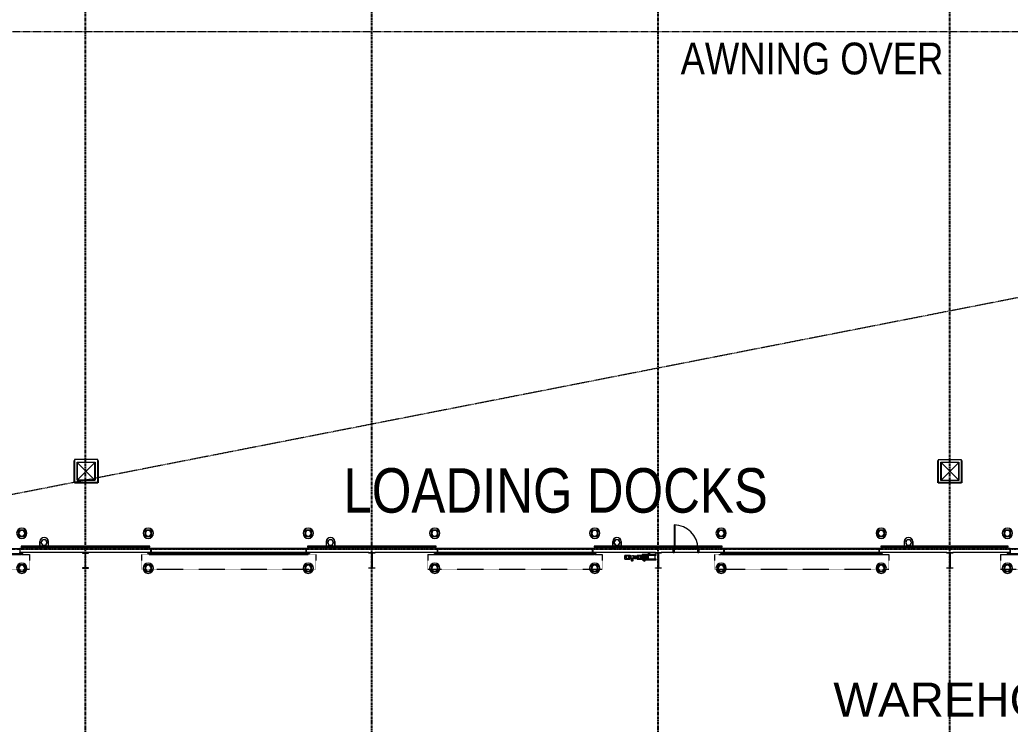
# Model space of a CAD drawing. Header units: millimetres. Extents: x -677815 to 406757, y -145898 to 39000.
# Drawn here: x 62756 to 101089, y -6785 to 20458 of the extents above; entities that cross this region are included whole.
import ezdxf

# ---------------------------------------------------------------- set-up
doc = ezdxf.new("R2010")
doc.units = ezdxf.units.MM
doc.header["$LTSCALE"] = 8
for name, pattern in [('Xref building Toll$0$_SBA Dash - Loose', [5, 3, -2]), ('Xref building Toll$0$_SBA Dash - Tight', [1.6, 1, -0.6]), ('Xref building Toll$0$CENTER', [7, 4, -1, 1, -1]), ('Xref building Toll$0$Grid Line', [22.225, 12.7, -3.175, 3.175, -3.175])]:
    doc.linetypes.add(name, pattern=pattern)
for name, color, linetype, lineweight in [('Xref building Toll$0$A-DETL', 8, 'Continuous', 9), ('Xref building Toll$0$A-DOOR', 8, 'Continuous', 9), ('Xref building Toll$0$A-DOOR-FRAM', 8, 'Continuous', 9), ('Xref building Toll$0$A-DOOR-HDLN', 8, 'Continuous', 9), ('Xref building Toll$0$A-FLOR', 8, 'Continuous', 25), ('Xref building Toll$0$A-GENM', 8, 'Continuous', 9), ('Xref building Toll$0$A-WALL', 8, 'Continuous', 9), ('Xref building Toll$0$G-ANNO-TEXT', 8, 'Continuous', 35), ('Xref building Toll$0$P-PIPE', 8, 'Continuous', 9), ('Xref building Toll$0$P-SANR-FIXT', 8, 'Continuous', 9), ('Xref building Toll$0$P-SANR-FIXT-HDLN', 8, 'Continuous', 9), ('Xref building Toll$0$S-COLS', 8, 'Continuous', 9)]:
    doc.layers.add(name, color=color, linetype=linetype, lineweight=lineweight)
doc.layers.add('Xref building Toll$0$A-text_room label-5', color=8, linetype='Continuous')
doc.layers.add('Xref building Toll$0$S-GRID', color=8, linetype='Continuous')
doc.styles.add('Xref building Toll$0$Arial Narrow', font='ARIALN.TTF', dxfattribs={"height": 491.641337})
doc.styles.add('Xref building Toll$0$Arial Narrow_3', font='ARIALN.TTF', dxfattribs={"height": 1229.103343})
doc.styles.add('Xref building Toll$0$STYLE200', font='ARIALN.TTF')

# ---------------------------------------------------------------- blocks, each defined once
blk = doc.blocks.new('Xref building Toll$0$Toll Grids')
at = {"layer": 'Xref building Toll$0$S-GRID', "linetype": 'Xref building Toll$0$Grid Line'}
for p, q in [((76383, -125368.5), (76383, 36036.3)), ((65296, -125373.3), (65296, 36031.5)), ((87470, -125373.3), (87470, 36031.5)), ((98757, -125373.3), (98757, 36031.5)), ((-9195.8, 0), (280997.7, 0))]:
    blk.add_line(p, q, dxfattribs=at)
at = {"layer": 'Xref building Toll$0$A-text_room label-5', "lineweight": 0, "insert": (105297.4, -5841.4), "char_height": 1312.5, "attachment_point": 5, "line_spacing_factor": 0.6, "style": 'Xref building Toll$0$STYLE200'}
blk.add_mtext('{\\fArial|b0|i0|c0|p39;WAREHOUSE FACILITY 5}', dxfattribs=at)
blk = doc.blocks.new('Xref building Toll$0$Removable - Bollard Cast-In - 165 Bollard 1200 high - B2-623364-MASTER GROUND FLOOR')
at = {"layer": 'Xref building Toll$0$A-GENM'}
for p, q in [((122, 187), (-128, 187)), ((-128, 187), (-128, -63)), ((-128, -63), (-128, 187)), ((-128, 187), (122, 187)), ((-128, 187), (-128, 187)), ((122, -63), (122, 187)), ((122, 187), (122, -63)), ((122, 187), (122, 187)), ((-128, -63), (122, -63)), ((122, -63), (-128, -63)), ((-128, -63), (-128, -63)), ((122, -63), (122, -63))]:
    blk.add_line(p, q, dxfattribs=at)
for radius, start, end in [(200, 360, 180), (200, 0, 180), (200, 360, 180), (200, 0, 180), (200, 180, 360), (200, 180, 360), (200, 180, 360), (200, 180, 360), (113, 360, 180), (112, 0, 180), (113, 180, 360), (112, 180, 360)]:
    blk.add_arc((-3, 62), radius, start, end, dxfattribs=at)
blk = doc.blocks.new('Xref building Toll$0$UB-Universal Beam-Column - C5_5_610UB101-1713864-MASTER GROUND FLOOR')
at = {"layer": 'Xref building Toll$0$S-COLS', "lineweight": 18}
for p, q in [((-114, 301), (114, 301)), ((-114, 286.2), (-114, 301)), ((-16.7, 286.2), (-114, 286.2)), ((-5.3, -274.8), (-5.3, 274.8)), ((5.3, 274.8), (5.3, -274.8)), ((114, 286.2), (16.7, 286.2)), ((114, 301), (114, 286.2)), ((-114, -286.2), (-16.7, -286.2)), ((-114, -301), (-114, -286.2)), ((114, -301), (-114, -301)), ((16.7, -286.2), (114, -286.2)), ((114, -286.2), (114, -301))]:
    blk.add_line(p, q, dxfattribs=at)
at = {"layer": 'Xref building Toll$0$S-COLS'}
for p, q in [((-114, 301), (-114, 301)), ((-114, 286.2), (-114, 286.2)), ((114, 301), (114, 301)), ((114, 286.2), (114, 286.2)), ((-114, -286.2), (-114, -286.2)), ((-114, -301), (-114, -301)), ((114, -286.2), (114, -286.2)), ((114, -301), (114, -301))]:
    blk.add_line(p, q, dxfattribs=at)
at = {"layer": 'Xref building Toll$0$S-COLS', "lineweight": 18}
for centre, start, end in [((-16.7, 274.8), 360, 90), ((16.7, 274.8), 90, 180), ((-16.7, -274.8), 270, 360), ((16.7, -274.8), 180, 270)]:
    blk.add_arc(centre, 11.4, start, end, dxfattribs=at)
blk = doc.blocks.new('Xref building Toll$0$UB-Universal Beam-Column - C5_5_610UB101-1713712-MASTER GROUND FLOOR')
at = {"layer": 'Xref building Toll$0$S-COLS', "lineweight": 18}
for p, q in [((114, 301), (-114, 301)), ((-114, 301), (-114, 286.2)), ((-114, 286.2), (-16.7, 286.2)), ((-5.3, 274.8), (-5.3, -274.8)), ((5.3, -274.8), (5.3, 274.8)), ((16.7, 286.2), (114, 286.2)), ((114, 286.2), (114, 301)), ((-16.7, -286.2), (-114, -286.2)), ((-114, -286.2), (-114, -301)), ((-114, -301), (114, -301)), ((114, -286.2), (16.7, -286.2)), ((114, -301), (114, -286.2))]:
    blk.add_line(p, q, dxfattribs=at)
at = {"layer": 'Xref building Toll$0$S-COLS'}
for p, q in [((-114, 301), (-114, 301)), ((-114, 286.2), (-114, 286.2)), ((114, 301), (114, 301)), ((114, 286.2), (114, 286.2)), ((-114, -286.2), (-114, -286.2)), ((-114, -301), (-114, -301)), ((114, -286.2), (114, -286.2)), ((114, -301), (114, -301))]:
    blk.add_line(p, q, dxfattribs=at)
at = {"layer": 'Xref building Toll$0$S-COLS', "lineweight": 18}
for centre, start, end in [((-16.7, 274.8), 0, 90), ((16.7, 274.8), 90, 180), ((-16.7, -274.8), 270, 0), ((16.7, -274.8), 180, 270)]:
    blk.add_arc(centre, 11.4, start, end, dxfattribs=at)
blk = doc.blocks.new('Xref building Toll$0$_SBA ROLLER LVDoor_C Clip At Side - 6000W x 5000H-V330-MASTER GROUND FLOOR')
at = {"layer": 'Xref building Toll$0$A-DOOR'}
for p, q in [((-3000, 87), (-3075, 87)), ((-3075, 87), (-3075, 75)), ((-3000, -113), (-3000, 87)), ((3000, 87), (3000, -113)), ((3075, 87), (3000, 87)), ((3075, 75), (3075, 87)), ((-3075, -113), (-3125, -113)), ((-3125, -113), (-3125, -118)), ((-3125, -118), (-3080, -118)), ((-3080, -118), (-3080, -138)), ((-3080, -138), (-3075, -138)), ((-3018, -101), (-3075, -101)), ((-3075, -101), (-3075, -113)), ((-3075, -113), (-3000, -113)), ((-3075, -138), (-3075, -113)), ((3068, -117), (-3068, -117)), ((-3068, -117), (-3068, -147)), ((-3068, -147), (3068, -147)), ((-3006, -75), (-3006, -89)), ((3000, -113), (3075, -113)), ((3006, -89), (3006, -75)), ((3075, -101), (3018, -101)), ((3068, -147), (3068, -117)), ((3075, -113), (3075, -101)), ((3125, -113), (3075, -113)), ((3075, -113), (3075, -138)), ((3075, -138), (3080, -138)), ((3080, -118), (3125, -118)), ((3080, -138), (3080, -118)), ((3125, -118), (3125, -113))]:
    blk.add_line(p, q, dxfattribs=at)
at = {"layer": 'Xref building Toll$0$A-DOOR', "linetype": 'Xref building Toll$0$_SBA Dash - Tight'}
for p, q in [((-3375, -147), (-3100, -147)), ((-3375, -147), (-3375, -717)), ((3100, -147), (3375, -147)), ((3375, -147), (3375, -717)), ((-3375, -717), (3375, -717))]:
    blk.add_line(p, q, dxfattribs=at)
at = {"layer": 'Xref building Toll$0$A-DOOR'}
for centre, start, end in [((-3018, -89), 270, 0), ((3018, -89), 180, 270)]:
    blk.add_arc(centre, 12, start, end, dxfattribs=at)
at = {"layer": 'Xref building Toll$0$A-DOOR-FRAM', "lineweight": 9}
blk.add_line((3062, 75), (-3062, 75), dxfattribs=at)
at = {"layer": 'Xref building Toll$0$A-DOOR-FRAM'}
for p, q in [((-3005, -113), (-3075, -113)), ((-3075, -113), (-3075, -151)), ((-3075, -151), (-3005, -151)), ((-3073, -149), (-3073, -115)), ((-3073, -115), (-3005, -115)), ((-3005, -149), (-3073, -149)), ((-3005, -115), (-3005, -113)), ((-3005, -151), (-3005, -149)), ((3075, -113), (3005, -113)), ((3005, -113), (3005, -115)), ((3005, -115), (3073, -115)), ((3005, -149), (3005, -151)), ((3073, -149), (3005, -149)), ((3005, -151), (3075, -151)), ((3073, -115), (3073, -149)), ((3075, -151), (3075, -113))]:
    blk.add_line(p, q, dxfattribs=at)
blk = doc.blocks.new('Xref building Toll$0$_SBA ROLLER LVDoor_C Clip At Side - 6000W x 5000H-V332-MASTER GROUND FLOOR')
at = {"layer": 'Xref building Toll$0$A-DOOR'}
for p, q in [((-3000, 87), (-3075, 87)), ((-3075, 87), (-3075, 75)), ((-3000, -113), (-3000, 87)), ((3000, 87), (3000, -113)), ((3075, 87), (3000, 87)), ((3075, 75), (3075, 87)), ((-3075, -113), (-3125, -113)), ((-3125, -113), (-3125, -118)), ((-3125, -118), (-3080, -118)), ((-3080, -118), (-3080, -138)), ((-3080, -138), (-3075, -138)), ((-3018, -101), (-3075, -101)), ((-3075, -101), (-3075, -113)), ((-3075, -113), (-3000, -113)), ((-3075, -138), (-3075, -113)), ((3068, -117), (-3068, -117)), ((-3068, -117), (-3068, -147)), ((-3068, -147), (3068, -147)), ((-3006, -75), (-3006, -89)), ((3000, -113), (3075, -113)), ((3006, -89), (3006, -75)), ((3075, -101), (3018, -101)), ((3068, -147), (3068, -117)), ((3075, -113), (3075, -101)), ((3125, -113), (3075, -113)), ((3075, -113), (3075, -138)), ((3075, -138), (3080, -138)), ((3080, -118), (3125, -118)), ((3080, -138), (3080, -118)), ((3125, -118), (3125, -113))]:
    blk.add_line(p, q, dxfattribs=at)
at = {"layer": 'Xref building Toll$0$A-DOOR', "linetype": 'Xref building Toll$0$_SBA Dash - Tight'}
for p, q in [((-3375, -147), (-3100, -147)), ((-3375, -147), (-3375, -717)), ((3100, -147), (3375, -147)), ((3375, -147), (3375, -717)), ((-3375, -717), (3375, -717))]:
    blk.add_line(p, q, dxfattribs=at)
at = {"layer": 'Xref building Toll$0$A-DOOR'}
for centre, start, end in [((-3018, -89), 270, 0), ((3018, -89), 180, 270)]:
    blk.add_arc(centre, 12, start, end, dxfattribs=at)
at = {"layer": 'Xref building Toll$0$A-DOOR-FRAM', "lineweight": 9}
blk.add_line((3062, 75), (-3062, 75), dxfattribs=at)
at = {"layer": 'Xref building Toll$0$A-DOOR-FRAM'}
for p, q in [((-3005, -113), (-3075, -113)), ((-3075, -113), (-3075, -151)), ((-3075, -151), (-3005, -151)), ((-3073, -149), (-3073, -115)), ((-3073, -115), (-3005, -115)), ((-3005, -149), (-3073, -149)), ((-3005, -115), (-3005, -113)), ((-3005, -151), (-3005, -149)), ((3075, -113), (3005, -113)), ((3005, -113), (3005, -115)), ((3005, -115), (3073, -115)), ((3005, -149), (3005, -151)), ((3073, -149), (3005, -149)), ((3005, -151), (3075, -151)), ((3073, -115), (3073, -149)), ((3075, -151), (3075, -113))]:
    blk.add_line(p, q, dxfattribs=at)
blk = doc.blocks.new('Xref building Toll$0$_SBA ROLLER LVDoor_C Clip At Side - 6000W x 5000H-1588131-MASTER GROUND FLOOR')
at = {"layer": 'Xref building Toll$0$A-DOOR', "linetype": 'Xref building Toll$0$CENTER'}
for p, q in [((-3300, 75), (-3300, 75)), ((3300, 75), (3300, 75)), ((-724, -147), (0, -147)), ((0, -147), (-724, -147)), ((724, -147), (0, -147)), ((724, -147), (0, -147))]:
    blk.add_line(p, q, dxfattribs=at)
at = {"layer": 'Xref building Toll$0$A-DOOR'}
for p, q in [((-3000, 87), (-3075, 87)), ((-3075, 87), (-3075, 75)), ((-3075, 75), (-3075, 87)), ((-3075, 87), (-3000, 87)), ((-3075, 87), (-3075, 87)), ((-3075, 75), (-3018, 75)), ((-3018, 75), (-3075, 75)), ((-3075, 75), (-3075, 75)), ((-3006, 63), (-3006, -89)), ((-3006, -89), (-3006, 63)), ((-3000, -113), (-3000, 87)), ((-3000, 87), (-3000, -113)), ((-3000, 87), (-3000, 87)), ((3000, 87), (3000, -113)), ((3075, 87), (3000, 87)), ((3000, 87), (3075, 87)), ((3000, -113), (3000, 87)), ((3000, 87), (3000, 87)), ((3006, -89), (3006, 63)), ((3006, 63), (3006, -89)), ((3018, 75), (3075, 75)), ((3075, 75), (3018, 75)), ((3075, 75), (3075, 87)), ((3075, 87), (3075, 75)), ((3075, 87), (3075, 87)), ((3075, 75), (3075, 75)), ((-3075, -113), (-3125, -113)), ((-3125, -113), (-3125, -118)), ((-3125, -118), (-3125, -113)), ((-3125, -113), (-3075, -113)), ((-3125, -113), (-3125, -113)), ((-3125, -118), (-3080, -118)), ((-3080, -118), (-3125, -118)), ((-3125, -118), (-3125, -118)), ((-3080, -118), (-3080, -138)), ((-3080, -138), (-3080, -118)), ((-3080, -118), (-3080, -118)), ((-3080, -138), (-3075, -138)), ((-3075, -138), (-3080, -138)), ((-3080, -138), (-3080, -138)), ((-3018, -101), (-3075, -101)), ((-3075, -101), (-3075, -113)), ((-3075, -113), (-3075, -101)), ((-3075, -101), (-3018, -101)), ((-3075, -101), (-3075, -101)), ((-3075, -113), (-3000, -113)), ((-3000, -113), (-3075, -113)), ((-3075, -113), (-3075, -113)), ((-3075, -138), (-3075, -113)), ((-3075, -113), (-3075, -138)), ((-3075, -113), (-3075, -113)), ((-3075, -138), (-3075, -138)), ((3068, -117), (-3068, -117)), ((-3068, -117), (-3068, -147)), ((3068, -117), (-3068, -117)), ((-3068, -117), (-3068, -147)), ((-3068, -117), (3068, -117)), ((-3068, -117), (-3068, -117)), ((-3068, -117), (-3068, -147)), ((-3068, -147), (3068, -147)), ((-3068, -147), (3068, -147)), ((-3068, -147), (3068, -147)), ((-3068, -147), (-3068, -147)), ((-3000, -113), (-3000, -113)), ((3000, -113), (3075, -113)), ((3075, -113), (3000, -113)), ((3000, -113), (3000, -113)), ((3075, -101), (3018, -101)), ((3018, -101), (3075, -101)), ((3068, -147), (3068, -117)), ((3068, -147), (3068, -117)), ((3068, -147), (3068, -117)), ((3068, -117), (3068, -117)), ((3068, -147), (3068, -147)), ((3075, -113), (3075, -101)), ((3075, -101), (3075, -113)), ((3075, -101), (3075, -101)), ((3075, -113), (3075, -113)), ((3125, -113), (3075, -113)), ((3075, -113), (3075, -138)), ((3075, -138), (3075, -113)), ((3075, -113), (3125, -113)), ((3075, -113), (3075, -113)), ((3075, -138), (3080, -138)), ((3080, -138), (3075, -138)), ((3075, -138), (3075, -138)), ((3080, -118), (3125, -118)), ((3080, -138), (3080, -118)), ((3080, -118), (3080, -138)), ((3125, -118), (3080, -118)), ((3080, -118), (3080, -118)), ((3080, -138), (3080, -138)), ((3125, -118), (3125, -113)), ((3125, -113), (3125, -118)), ((3125, -113), (3125, -113)), ((3125, -118), (3125, -118))]:
    blk.add_line(p, q, dxfattribs=at)
at = {"layer": 'Xref building Toll$0$A-DOOR', "linetype": 'Xref building Toll$0$_SBA Dash - Tight'}
for p, q in [((-3375, -147), (-3100, -147)), ((-3375, -147), (-3375, -717)), ((3100, -147), (3375, -147)), ((3375, -147), (3375, -717)), ((-3375, -717), (3375, -717))]:
    blk.add_line(p, q, dxfattribs=at)
at = {"layer": 'Xref building Toll$0$A-DOOR'}
for centre, start, end in [((-3018, 63), 0, 90), ((-3018, 63), 0, 90), ((3018, 63), 90, 180), ((3018, 63), 90, 180), ((-3018, -89), 270, 0), ((-3018, -89), 270, 0), ((3018, -89), 180, 270), ((3018, -89), 180, 270)]:
    blk.add_arc(centre, 12, start, end, dxfattribs=at)
at = {"layer": 'Xref building Toll$0$A-DOOR-FRAM'}
for p, q in [((-3062, 75), (-3062, 75)), ((3062, 75), (-3062, 75)), ((3062, 75), (3062, 75)), ((-3075, -151), (-3075, -113)), ((-3075, -113), (-3005, -113)), ((-3075, -113), (-3075, -113)), ((-3005, -151), (-3075, -151)), ((-3075, -151), (-3075, -151)), ((-3005, -115), (-3073, -115)), ((-3073, -115), (-3073, -149)), ((-3073, -115), (-3073, -115)), ((-3073, -149), (-3005, -149)), ((-3073, -149), (-3073, -149)), ((-3005, -113), (-3005, -115)), ((-3005, -113), (-3005, -113)), ((-3005, -115), (-3005, -115)), ((-3005, -149), (-3005, -151)), ((-3005, -149), (-3005, -149)), ((-3005, -151), (-3005, -151)), ((3005, -115), (3005, -113)), ((3005, -113), (3075, -113)), ((3005, -113), (3005, -113)), ((3073, -115), (3005, -115)), ((3005, -115), (3005, -115)), ((3005, -149), (3073, -149)), ((3005, -151), (3005, -149)), ((3005, -149), (3005, -149)), ((3075, -151), (3005, -151)), ((3005, -151), (3005, -151)), ((3073, -149), (3073, -115)), ((3073, -115), (3073, -115)), ((3073, -149), (3073, -149)), ((3075, -113), (3075, -151)), ((3075, -113), (3075, -113)), ((3075, -151), (3075, -151))]:
    blk.add_line(p, q, dxfattribs=at)
at = {"layer": 'Xref building Toll$0$A-DOOR-FRAM', "lineweight": 18}
for p, q in [((-3005, -113), (-3075, -113)), ((-3075, -113), (-3075, -151)), ((-3075, -151), (-3005, -151)), ((-3073, -149), (-3073, -115)), ((-3073, -115), (-3005, -115)), ((-3005, -149), (-3073, -149)), ((-3005, -115), (-3005, -113)), ((-3005, -151), (-3005, -149)), ((3075, -113), (3005, -113)), ((3005, -113), (3005, -115)), ((3005, -115), (3073, -115)), ((3005, -149), (3005, -151)), ((3073, -149), (3005, -149)), ((3005, -151), (3075, -151)), ((3073, -115), (3073, -149)), ((3075, -151), (3075, -113))]:
    blk.add_line(p, q, dxfattribs=at)
blk = doc.blocks.new('Xref building Toll$0$DWP_Downpipe - 225mm-1784187-MASTER GROUND FLOOR')
at = {"layer": 'Xref building Toll$0$P-PIPE'}
for radius, start, end in [(113, 360, 180), (112, 0, 180), (113, 180, 360), (112, 180, 360), (107, 0, 180), (108, 0, 180), (107, 180, 0), (108, 180, 360)]:
    blk.add_arc((-34, 236), radius, start, end, dxfattribs=at)
blk = doc.blocks.new('Xref building Toll$0$IVS-GM-DownPipe Cover - DP 225mm-V336-MASTER GROUND FLOOR')
at = {"layer": 'Xref building Toll$0$A-GENM'}
for p, q in [((-162.5, 275), (-215.5, 275)), ((-215.5, 275), (-215.5, 272)), ((-215.5, 272), (-165.5, 272)), ((-165.5, 272), (-165.5, 0)), ((-162.5, 0), (-162.5, 275)), ((215.5, 275), (162.5, 275)), ((162.5, 275), (162.5, 0)), ((165.5, 0), (165.5, 272)), ((165.5, 272), (215.5, 272)), ((215.5, 272), (215.5, 275))]:
    blk.add_line(p, q, dxfattribs=at)
for radius in [165.5, 162.5]:
    blk.add_arc((0, 0), radius, 180, 360, dxfattribs=at)
blk = doc.blocks.new('Xref building Toll$0$HYD-SINGLE HEAD - Standard-1798686-MASTER GROUND FLOOR')
at = {"layer": 'Xref building Toll$0$A-GENM'}
for p, q in [((186, 128), (-14, 128)), ((-14, -12), (-14, 128)), ((-14, 128), (-14, -12)), ((186, -12), (186, 128)), ((186, 128), (186, -12)), ((217, 108), (186, 108)), ((186, 8), (186, 108)), ((186, 108), (186, 8)), ((186, 8), (217, 8)), ((217, 108), (217, 58)), ((217, 58), (217, 108)), ((217, 58), (217, 8)), ((217, 8), (217, 58)), ((236, 4), (236, -54)), ((296, -54), (296, 4)), ((347, 108), (315, 108)), ((315, 58), (315, 108)), ((315, 108), (315, 58)), ((315, 8), (315, 58)), ((315, 58), (315, 8)), ((315, 8), (347, 8)), ((347, 108), (347, 8)), ((347, 8), (347, 108)), ((367, 88), (347, 88)), ((347, 88), (347, 28)), ((347, 28), (347, 88)), ((347, 28), (367, 28)), ((367, 88), (367, 28)), ((367, 28), (367, 88)), ((400, 68), (367, 68)), ((367, 68), (367, 48)), ((367, 48), (367, 68)), ((367, 48), (400, 48)), ((390, 128), (390, -12)), ((400, 128), (400, 128)), ((400, 128), (400, 128)), ((400, 48), (400, 68)), ((400, 68), (400, 48)), ((410, -12), (410, 128)), ((-14, -12), (186, -12)), ((231, -54), (231, -71)), ((301, -71), (301, -54)), ((400, -12), (400, -12)), ((400, -12), (400, -12))]:
    blk.add_line(p, q, dxfattribs=at)
at = {"layer": 'Xref building Toll$0$A-GENM', "flags": 128}
for points in [[(217, 108), (282, 127), (315, 108)], [(315, 8), (251, -10), (217, 8)], [(390, -12), (390, 21), (390, 88), (390, 128), (390, 128)], [(390, 128), (390, 96), (390, 29), (390, -11), (390, -12)], [(410, 128), (410, 96), (410, 29), (410, -11), (410, -12)], [(410, -12), (410, 21), (410, 88), (410, 128), (410, 128)]]:
    blk.add_lwpolyline(points, dxfattribs=at)
at = {"layer": 'Xref building Toll$0$A-GENM'}
for centre, radius, start, end in [((86, 58), 60, 90, 270), ((86, 58), 50, 90, 270), ((86, 58), 50, 90, 270), ((86, 58), 60, 270, 90), ((86, 58), 50, 270, 90), ((86, 58), 50, 270, 90), ((400, 58), 10, 90, 270), ((400, 58), 10, 90, 270), ((400, 58), 10, 270, 90), ((400, 58), 10, 270, 90)]:
    blk.add_arc(centre, radius, start, end, dxfattribs=at)
for centre, major_axis, start_param, end_param in [((266, 4), (-30, 0), 3.141593, 6.283185), ((266, 4), (-30, 0), 0, 3.141593), ((266, -54), (-35, 0), 3.141593, 6.283185), ((266, -71), (-35, 0), 3.141593, 6.283185), ((266, -54), (-35, 0), 0, 3.141593), ((266, -71), (-35, 0), 0, 3.141593), ((266, -54), (30, 0), 0, 3.141593), ((266, -54), (-30, 0), 0, 3.141593)]:
    blk.add_ellipse(centre, major_axis=major_axis, ratio=0.5, start_param=start_param, end_param=end_param, dxfattribs=at)
for points in [[(86, 118), (83, 118), (79, 118), (74, 117), (71, 116), (69, 116), (67, 115), (64, 114), (61, 113), (58, 111), (56, 110), (53, 109), (51, 107), (46, 103), (42, 99), (37, 92), (33, 86), (31, 81), (29, 76), (28, 72), (27, 68), (27, 63), (26, 58), (27, 54), (27, 48), (29, 42), (31, 36), (32, 32), (34, 29), (37, 24), (42, 18), (46, 14), (50, 11), (52, 9), (54, 8), (56, 7), (58, 6), (61, 4), (64, 3), (67, 2), (69, 1), (71, 1), (74, 0), (79, -1), (83, -1), (86, -2)], [(86, -2), (90, -1), (94, -1), (99, 0), (102, 1), (104, 1), (106, 2), (109, 3), (112, 4), (115, 6), (117, 7), (119, 8), (122, 10), (126, 14), (131, 18), (136, 25), (140, 31), (142, 36), (144, 40), (145, 45), (146, 49), (146, 54), (146, 58), (146, 63), (146, 69), (144, 75), (142, 81), (141, 85), (139, 88), (136, 93), (131, 99), (126, 103), (123, 106), (121, 108), (119, 109), (117, 110), (115, 111), (112, 113), (109, 114), (106, 115), (104, 116), (102, 116), (99, 117), (94, 118), (90, 118), (86, 118)]]:
    blk.add_open_spline(points, degree=3, knots=[0, 0, 0, 0, 0.045455, 0.068182, 0.079545, 0.090909, 0.102273, 0.113636, 0.136364, 0.159091, 0.170455, 0.181818, 0.204545, 0.227273, 0.272727, 0.318182, 0.363636, 0.386364, 0.409091, 0.431818, 0.454545, 0.477273, 0.5, 0.522727, 0.545455, 0.590909, 0.613636, 0.636364, 0.659091, 0.681818, 0.727273, 0.772727, 0.795455, 0.806818, 0.818182, 0.829545, 0.840909, 0.863636, 0.886364, 0.897727, 0.909091, 0.920455, 0.931818, 0.954545, 1, 1, 1, 1], dxfattribs=at)
blk = doc.blocks.new('Xref building Toll$0$FHD_Standard - 01 - Standard-1800779-MASTER GROUND FLOOR')
at = {"layer": 'Xref building Toll$0$A-GENM'}
for p, q in [((186, 128), (-14, 128)), ((-14, -12), (-14, 128)), ((-14, 128), (-14, -12)), ((186, -12), (186, 128)), ((186, 128), (186, -12)), ((217, 108), (186, 108)), ((186, 8), (186, 108)), ((186, 108), (186, 8)), ((186, 8), (217, 8)), ((217, 108), (217, 58)), ((217, 58), (217, 108)), ((217, 58), (217, 8)), ((217, 8), (217, 58)), ((236, 4), (236, -54)), ((337, 79), (266, 79)), ((266, 59), (337, 59)), ((296, -54), (296, 4)), ((312, 92), (312, 56)), ((347, 108), (315, 108)), ((315, 58), (315, 108)), ((315, 108), (315, 58)), ((315, 8), (315, 58)), ((315, 58), (315, 8)), ((315, 8), (347, 8)), ((318, 94), (318, 56)), ((320, 92), (320, 92)), ((320, 92), (320, 92)), ((320, 56), (320, 56)), ((320, 56), (320, 56)), ((462, 192), (321, 100)), ((322, 56), (322, 94)), ((323, 96), (464, 189)), ((366, 53), (325, 53)), ((325, 49), (366, 49)), ((327, 56), (327, 92)), ((365, 59), (329, 59)), ((329, 51), (329, 51)), ((329, 51), (329, 51)), ((329, 44), (365, 44)), ((372, 79), (337, 79)), ((337, 59), (372, 59)), ((347, 108), (347, 8)), ((347, 8), (347, 108)), ((367, 88), (347, 88)), ((347, 88), (347, 28)), ((347, 28), (347, 88)), ((347, 28), (367, 28)), ((365, 51), (365, 51)), ((365, 51), (365, 51)), ((367, 88), (367, 28)), ((367, 28), (367, 88)), ((400, 68), (367, 68)), ((367, 68), (367, 48)), ((367, 48), (367, 68)), ((367, 48), (400, 48)), ((409, 156), (369, 55)), ((373, 54), (413, 154)), ((390, 128), (390, -12)), ((400, 128), (400, 128)), ((400, 128), (400, 128)), ((400, 48), (400, 68)), ((400, 68), (400, 48)), ((413, 154), (409, 156)), ((409, 156), (413, 154)), ((410, 166), (410, 160)), ((410, -12), (410, 128)), ((411, 166), (461, 166)), ((421, 166), (411, 166)), ((411, 160), (411, 166)), ((411, 160), (421, 160)), ((461, 160), (411, 160)), ((430, 217), (415, 181)), ((419, 179), (415, 181)), ((415, 181), (419, 179)), ((419, 179), (433, 216)), ((461, 166), (421, 166)), ((421, 166), (421, 160)), ((421, 160), (461, 160)), ((451, 232), (431, 220)), ((431, 220), (451, 232)), ((431, 220), (431, 197)), ((431, 197), (431, 220)), ((431, 220), (431, 220)), ((431, 197), (451, 185)), ((451, 185), (431, 197)), ((431, 197), (431, 197)), ((451, 227), (435, 218)), ((435, 218), (451, 227)), ((451, 227), (435, 218)), ((435, 218), (451, 227)), ((435, 218), (435, 199)), ((435, 199), (435, 218)), ((435, 218), (435, 218)), ((435, 218), (435, 199)), ((435, 199), (435, 218)), ((435, 218), (435, 218)), ((435, 199), (451, 190)), ((451, 190), (435, 199)), ((435, 199), (435, 199)), ((435, 199), (451, 190)), ((451, 190), (435, 199)), ((435, 199), (435, 199)), ((435, 178), (435, 168)), ((439, 181), (439, 108)), ((441, 208), (441, 168)), ((471, 220), (451, 232)), ((451, 232), (471, 220)), ((451, 232), (451, 232)), ((467, 218), (451, 227)), ((451, 227), (467, 218)), ((451, 227), (451, 227)), ((467, 218), (451, 227)), ((451, 227), (467, 218)), ((451, 227), (451, 227)), ((451, 208), (451, 208)), ((451, 208), (451, 208)), ((451, 190), (467, 199)), ((467, 199), (451, 190)), ((451, 190), (467, 199)), ((467, 199), (451, 190)), ((451, 185), (471, 197)), ((471, 197), (451, 185)), ((451, 190), (451, 190)), ((451, 190), (451, 190)), ((451, 185), (451, 185)), ((451, 181), (451, 181)), ((451, 181), (451, 181)), ((451, 168), (451, 168)), ((451, 168), (451, 168)), ((451, 168), (451, 168)), ((451, 168), (451, 168)), ((451, 108), (451, 108)), ((451, 108), (451, 108)), ((461, 166), (457, 163)), ((457, 163), (461, 166)), ((457, 163), (475, 141)), ((475, 141), (457, 163)), ((457, 163), (457, 163)), ((461, 168), (461, 208)), ((478, 147), (461, 166)), ((461, 166), (478, 147)), ((461, 166), (461, 166)), ((461, 166), (461, 166)), ((461, 166), (461, 160)), ((461, 166), (461, 160)), ((461, 160), (461, 160)), ((464, 108), (464, 181)), ((467, 199), (467, 218)), ((467, 218), (467, 199)), ((467, 218), (467, 218)), ((467, 199), (467, 218)), ((467, 218), (467, 199)), ((467, 218), (467, 218)), ((467, 199), (467, 199)), ((467, 199), (467, 199)), ((467, 168), (467, 178)), ((471, 197), (471, 220)), ((471, 220), (471, 197)), ((471, 220), (471, 220)), ((471, 197), (471, 197)), ((475, 141), (638, 141)), ((638, 141), (475, 141)), ((475, 141), (475, 141)), ((638, 147), (478, 147)), ((478, 147), (638, 147)), ((478, 147), (478, 147)), ((640, 149), (513, 149)), ((513, 149), (513, 139)), ((513, 139), (513, 149)), ((513, 149), (640, 149)), ((513, 149), (513, 149)), ((513, 139), (640, 139)), ((640, 139), (513, 139)), ((513, 139), (513, 139)), ((638, 141), (638, 147)), ((638, 147), (638, 141)), ((638, 147), (638, 147)), ((638, 141), (638, 141)), ((640, 139), (640, 149)), ((640, 149), (640, 139)), ((640, 149), (640, 149)), ((640, 139), (640, 139)), ((-14, -12), (186, -12)), ((231, -54), (231, -71)), ((301, -71), (301, -54)), ((361, -31), (361, -41)), ((400, -12), (400, -12)), ((400, -12), (400, -12)), ((451, -31), (451, -31)), ((451, -31), (451, -31)), ((451, -41), (451, -41)), ((451, -41), (451, -41)), ((541, -41), (541, -31))]:
    blk.add_line(p, q, dxfattribs=at)
at = {"layer": 'Xref building Toll$0$A-GENM', "flags": 128}
for points in [[(217, 108), (282, 127), (315, 108)], [(315, 8), (251, -10), (217, 8)], [(228, 79), (266, 79), (266, 79)], [(266, 59), (228, 59), (228, 59)], [(390, -12), (390, 21), (390, 88), (390, 128), (390, 128)], [(390, 128), (390, 96), (390, 29), (390, -11), (390, -12)], [(410, 128), (410, 96), (410, 29), (410, -11), (410, -12)], [(410, -12), (410, 21), (410, 88), (410, 128), (410, 128)], [(464, 189), (475, 209), (464, 228), (442, 230), (430, 217)], [(433, 216), (448, 228), (466, 222), (470, 204), (462, 192)], [(435, 208), (435, 195), (435, 178)], [(467, 178), (467, 204), (467, 208)]]:
    blk.add_lwpolyline(points, dxfattribs=at)
at = {"layer": 'Xref building Toll$0$A-GENM'}
for centre, radius, start, end in [((86, 58), 60, 90, 270), ((86, 58), 50, 90, 270), ((86, 58), 50, 90, 270), ((86, 58), 60, 270, 90), ((86, 58), 50, 270, 90), ((86, 58), 50, 270, 90), ((228, 69), 10, 360, 180), ((228, 69), 10, 180, 360), ((400, 58), 10, 90, 270), ((400, 58), 10, 90, 270), ((400, 58), 10, 270, 90), ((400, 58), 10, 270, 90), ((451, 208), 20, 360, 180), ((451, 208), 20, 0, 180), ((451, 208), 20, 180, 360), ((451, 208), 20, 180, 0), ((451, 208), 16, 90, 270), ((451, 208), 12.5, 360, 180), ((451, 208), 12.5, 0, 180), ((451, 208), 12.5, 360, 180), ((451, 208), 12.5, 0, 180), ((451, 208), 12.5, 180, 360), ((451, 208), 12.5, 180, 0), ((451, 208), 12.5, 180, 360), ((451, 208), 12.5, 180, 0), ((451, 208), 16, 270, 90)]:
    blk.add_arc(centre, radius, start, end, dxfattribs=at)
for centre, major_axis, ratio, start_param, end_param in [((266, 4), (-30, 0), 0.5, 3.141593, 6.283185), ((266, 4), (-30, 0), 0.5, 0, 3.141593), ((337, 69), (0, 10), 0.935789, 4.712389, 7.853982), ((337, 69), (0, 10), 0.935789, 4.712389, 7.853982), ((337, 69), (0, 10), 0.935789, 1.570796, 4.712389), ((337, 69), (0, 10), 0.935789, 1.570796, 4.712389), ((372, 69), (0, 10), 0.935789, 4.712389, 7.853982), ((372, 69), (0, 10), 0.935789, 1.570796, 4.712389), ((266, -54), (-35, 0), 0.5, 3.141593, 6.283185), ((266, -71), (-35, 0), 0.5, 3.141593, 6.283185), ((266, -54), (-35, 0), 0.5, 0, 3.141593), ((266, -71), (-35, 0), 0.5, 0, 3.141593), ((266, -54), (30, 0), 0.5, 0, 3.141593), ((266, -54), (-30, 0), 0.5, 0, 3.141593)]:
    blk.add_ellipse(centre, major_axis=major_axis, ratio=ratio, start_param=start_param, end_param=end_param, dxfattribs=at)
for points in [[(86, 118), (83, 118), (79, 118), (74, 117), (71, 116), (69, 116), (67, 115), (64, 114), (61, 113), (58, 111), (56, 110), (53, 109), (51, 107), (46, 103), (42, 99), (37, 92), (33, 86), (31, 81), (29, 76), (28, 72), (27, 68), (27, 63), (26, 58), (27, 54), (27, 48), (29, 42), (31, 36), (32, 32), (34, 29), (37, 24), (42, 18), (46, 14), (50, 11), (52, 9), (54, 8), (56, 7), (58, 6), (61, 4), (64, 3), (67, 2), (69, 1), (71, 1), (74, 0), (79, -1), (83, -1), (86, -2)], [(86, -2), (90, -1), (94, -1), (99, 0), (102, 1), (104, 1), (106, 2), (109, 3), (112, 4), (115, 6), (117, 7), (119, 8), (122, 10), (126, 14), (131, 18), (136, 25), (140, 31), (142, 36), (144, 40), (145, 45), (146, 49), (146, 54), (146, 58), (146, 63), (146, 69), (144, 75), (142, 81), (141, 85), (139, 88), (136, 93), (131, 99), (126, 103), (123, 106), (121, 108), (119, 109), (117, 110), (115, 111), (112, 113), (109, 114), (106, 115), (104, 116), (102, 116), (99, 117), (94, 118), (90, 118), (86, 118)]]:
    blk.add_open_spline(points, degree=3, knots=[0, 0, 0, 0, 0.045455, 0.068182, 0.079545, 0.090909, 0.102273, 0.113636, 0.136364, 0.159091, 0.170455, 0.181818, 0.204545, 0.227273, 0.272727, 0.318182, 0.363636, 0.386364, 0.409091, 0.431818, 0.454545, 0.477273, 0.5, 0.522727, 0.545455, 0.590909, 0.613636, 0.636364, 0.659091, 0.681818, 0.727273, 0.772727, 0.795455, 0.806818, 0.818182, 0.829545, 0.840909, 0.863636, 0.886364, 0.897727, 0.909091, 0.920455, 0.931818, 0.954545, 1, 1, 1, 1], dxfattribs=at)
at = {"layer": 'Xref building Toll$0$P-SANR-FIXT'}
for p, q in [((724, 164), (183, 164)), ((183, 164), (183, 139)), ((183, 139), (218, 139)), ((218, 139), (218, -15)), ((689, 139), (218, 139)), ((689, -15), (689, 139)), ((689, 139), (724, 139)), ((724, 139), (724, 164)), ((218, -15), (183, -15)), ((183, -15), (183, -40)), ((183, -40), (724, -40)), ((689, -15), (218, -15)), ((724, -15), (689, -15)), ((724, -40), (724, -15))]:
    blk.add_line(p, q, dxfattribs=at)
blk = doc.blocks.new('Xref building Toll$0$IVS-PLF-Floor Based-Site Sump Pit - 900x900x900mm-V430-MASTER GROUND FLOOR')
at = {"layer": 'Xref building Toll$0$P-SANR-FIXT'}
for p, q in [((-350, 350), (350, 350)), ((-350, -350), (-350, 350)), ((345, 345), (-345, 345)), ((-345, 345), (-345, -345)), ((345, -345), (345, 345)), ((350, 350), (350, -350)), ((350, -350), (-350, -350)), ((-345, -345), (345, -345)), ((-450, -414), (-450, -450)), ((-450, -450), (450, -450)), ((450, -450), (450, -414))]:
    blk.add_line(p, q, dxfattribs=at)
at = {"layer": 'Xref building Toll$0$P-SANR-FIXT-HDLN'}
for p, q in [((-345, -345), (345, 345)), ((-345, 345), (345, -345))]:
    blk.add_line(p, q, dxfattribs=at)
blk = doc.blocks.new('Xref building Toll$0$_SBA 1SWING SPDoor 01a - 920W x 2040H WD-1991710-MASTER GROUND FLOOR')
at = {"layer": 'Xref building Toll$0$A-DOOR'}
for p, q in [((-500, -75), (-500, 75)), ((-460, 75), (-500, 75)), ((-500, 75), (-500, 75)), ((-460, 75), (-500, 75)), ((-500, 75), (-500, -75)), ((-460, 75), (-460, 75)), ((-460, 75), (-460, -75)), ((-460, -75), (-460, 75)), ((460, 75), (500, 75)), ((460, -75), (460, 75)), ((460, 75), (460, 75)), ((500, 75), (460, 75)), ((460, 75), (460, -75)), ((500, 75), (500, -75)), ((500, 75), (500, 75)), ((500, -75), (500, 75)), ((-500, -75), (-500, -75)), ((-500, -75), (-460, -75)), ((-500, -75), (-460, -75)), ((-460, -75), (-460, -75)), ((420, -75), (420, -995)), ((460, -75), (420, -75)), ((460, -995), (460, -75)), ((500, -75), (460, -75)), ((460, -75), (460, -75)), ((460, -75), (500, -75)), ((500, -75), (500, -75)), ((460, -995), (420, -995))]:
    blk.add_line(p, q, dxfattribs=at)
blk.add_arc((460, -75), 920, 180, 270, dxfattribs=at)
at = {"layer": 'Xref building Toll$0$A-DOOR-HDLN'}
blk.add_line((-460, -75), (460, -75), dxfattribs=at)
blk = doc.blocks.new('Xref building Toll$0$building block 28092016')
at = {"layer": 'Xref building Toll$0$A-DETL', "linetype": 'Xref building Toll$0$_SBA Dash - Loose'}
for p, q in [((774299, -651499), (876542, -651499)), ((876542, -651499), (774299, -671499))]:
    blk.add_line(p, q, dxfattribs=at)
at = {"layer": 'Xref building Toll$0$A-FLOR'}
for p, q in [((787420, -668952), (787420, -668088)), ((788320, -668088), (788320, -668952)), ((820857, -668954), (820857, -668089)), ((821757, -668089), (821757, -668954)), ((788320, -668952), (787420, -668952)), ((821757, -668954), (820857, -668954)), ((796389, -671499), (790389, -671499)), ((807476, -671499), (801476, -671499)), ((807476, -671499), (807476, -671499)), ((818564, -671499), (812564, -671499)), ((818564, -671499), (812564, -671499))]:
    blk.add_line(p, q, dxfattribs=at)
at = {"layer": 'Xref building Toll$0$A-WALL'}
for p, q in [((785308, -671499), (786030, -671499)), ((785308, -671499), (785308, -671649)), ((786083, -671499), (786408, -671499)), ((786461, -671499), (790383, -671499)), ((790383, -671649), (790383, -671499)), ((796395, -671499), (797118, -671499)), ((796395, -671499), (796395, -671649)), ((797171, -671499), (797496, -671499)), ((797549, -671499), (801470, -671499)), ((801470, -671649), (801470, -671499)), ((807482, -671499), (808204, -671499)), ((807482, -671499), (807482, -671649)), ((808257, -671499), (808582, -671499)), ((808635, -671499), (812558, -671499)), ((812558, -671649), (812558, -671499)), ((818570, -671499), (819492, -671499)), ((818570, -671499), (818570, -671649)), ((819545, -671499), (819870, -671499)), ((819923, -671499), (823636, -671499)), ((823636, -671499), (823636, -671649)), ((787732, -671649), (785308, -671649)), ((790383, -671649), (787960, -671649)), ((796389, -671649), (790389, -671649)), ((798819, -671649), (796395, -671649)), ((801470, -671649), (799047, -671649)), ((807476, -671649), (801476, -671649)), ((809906, -671649), (807482, -671649)), ((812558, -671649), (810134, -671649)), ((818564, -671649), (812564, -671649)), ((821193, -671649), (818570, -671649)), ((823636, -671649), (821421, -671649))]:
    blk.add_line(p, q, dxfattribs=at)
at = {"layer": 'Xref building Toll$0$A-WALL', "lineweight": 18}
for p, q in [((790332, -671405), (785361, -671405)), ((785361, -671405), (785361, -671434)), ((785361, -671434), (790332, -671434)), ((790332, -671434), (790332, -671405)), ((801417, -671405), (796446, -671405)), ((796446, -671405), (796446, -671434)), ((796446, -671434), (801417, -671434)), ((801417, -671434), (801417, -671405)), ((812489, -671405), (807535, -671405)), ((807535, -671405), (807535, -671434)), ((807535, -671434), (812489, -671434)), ((812489, -671434), (812489, -671405)), ((823567, -671405), (818632, -671405)), ((818632, -671405), (818632, -671434)), ((818632, -671434), (823567, -671434)), ((823567, -671434), (823567, -671405))]:
    blk.add_line(p, q, dxfattribs=at)
at = {"layer": 'Xref building Toll$0$A-DOOR', "rotation": 180}
blk.add_blockref('Xref building Toll$0$_SBA 1SWING SPDoor 01a - 920W x 2040H WD-1991710-MASTER GROUND FLOOR', (811093, -671574), dxfattribs=at)
at = {"layer": 'Xref building Toll$0$A-DOOR'}
for name, p in [('Xref building Toll$0$_SBA ROLLER LVDoor_C Clip At Side - 6000W x 5000H-V332-MASTER GROUND FLOOR', (782302, -671574)), ('Xref building Toll$0$_SBA ROLLER LVDoor_C Clip At Side - 6000W x 5000H-1588131-MASTER GROUND FLOOR', (793389, -671574)), ('Xref building Toll$0$_SBA ROLLER LVDoor_C Clip At Side - 6000W x 5000H-1588131-MASTER GROUND FLOOR', (804476, -671574)), ('Xref building Toll$0$_SBA ROLLER LVDoor_C Clip At Side - 6000W x 5000H-1588131-MASTER GROUND FLOOR', (815564, -671574)), ('Xref building Toll$0$_SBA ROLLER LVDoor_C Clip At Side - 6000W x 5000H-V330-MASTER GROUND FLOOR', (826642, -671574))]:
    blk.add_blockref(name, p, dxfattribs=at)
at = {"layer": 'Xref building Toll$0$A-GENM'}
for name, p in [('Xref building Toll$0$Removable - Bollard Cast-In - 165 Bollard 1200 high - B2-623364-MASTER GROUND FLOOR', (785386, -670962)), ('Xref building Toll$0$Removable - Bollard Cast-In - 165 Bollard 1200 high - B2-623364-MASTER GROUND FLOOR', (790280, -670962)), ('Xref building Toll$0$Removable - Bollard Cast-In - 165 Bollard 1200 high - B2-623364-MASTER GROUND FLOOR', (796473, -670962)), ('Xref building Toll$0$Removable - Bollard Cast-In - 165 Bollard 1200 high - B2-623364-MASTER GROUND FLOOR', (801367, -670962)), ('Xref building Toll$0$Removable - Bollard Cast-In - 165 Bollard 1200 high - B2-623364-MASTER GROUND FLOOR', (807560, -670962)), ('Xref building Toll$0$Removable - Bollard Cast-In - 165 Bollard 1200 high - B2-623364-MASTER GROUND FLOOR', (812455, -670962)), ('Xref building Toll$0$Removable - Bollard Cast-In - 165 Bollard 1200 high - B2-623364-MASTER GROUND FLOOR', (818648, -670962)), ('Xref building Toll$0$Removable - Bollard Cast-In - 165 Bollard 1200 high - B2-623364-MASTER GROUND FLOOR', (823533, -670962)), ('Xref building Toll$0$HYD-SINGLE HEAD - Standard-1798686-MASTER GROUND FLOOR', (808742, -671885)), ('Xref building Toll$0$FHD_Standard - 01 - Standard-1800779-MASTER GROUND FLOOR', (809213, -671885)), ('Xref building Toll$0$Removable - Bollard Cast-In - 165 Bollard 1200 high - B2-623364-MASTER GROUND FLOOR', (785386, -672312)), ('Xref building Toll$0$Removable - Bollard Cast-In - 165 Bollard 1200 high - B2-623364-MASTER GROUND FLOOR', (790280, -672312)), ('Xref building Toll$0$Removable - Bollard Cast-In - 165 Bollard 1200 high - B2-623364-MASTER GROUND FLOOR', (796473, -672312)), ('Xref building Toll$0$Removable - Bollard Cast-In - 165 Bollard 1200 high - B2-623364-MASTER GROUND FLOOR', (801367, -672312)), ('Xref building Toll$0$Removable - Bollard Cast-In - 165 Bollard 1200 high - B2-623364-MASTER GROUND FLOOR', (807560, -672312)), ('Xref building Toll$0$Removable - Bollard Cast-In - 165 Bollard 1200 high - B2-623364-MASTER GROUND FLOOR', (812455, -672312)), ('Xref building Toll$0$Removable - Bollard Cast-In - 165 Bollard 1200 high - B2-623364-MASTER GROUND FLOOR', (818648, -672312)), ('Xref building Toll$0$Removable - Bollard Cast-In - 165 Bollard 1200 high - B2-623364-MASTER GROUND FLOOR', (823533, -672312))]:
    blk.add_blockref(name, p, dxfattribs=at)
at = {"layer": 'Xref building Toll$0$A-GENM', "rotation": 180}
for p in [(786246, -671224), (797333, -671224), (808420, -671224), (819707, -671224)]:
    blk.add_blockref('Xref building Toll$0$IVS-GM-DownPipe Cover - DP 225mm-V336-MASTER GROUND FLOOR', p, dxfattribs=at)
at = {"layer": 'Xref building Toll$0$P-PIPE'}
for p in [(786279, -671491), (797367, -671491), (808453, -671491), (819741, -671491)]:
    blk.add_blockref('Xref building Toll$0$DWP_Downpipe - 225mm-1784187-MASTER GROUND FLOOR', p, dxfattribs=at)
at = {"layer": 'Xref building Toll$0$P-SANR-FIXT', "rotation": 180}
for p in [(787870, -668502), (821307, -668504)]:
    blk.add_blockref('Xref building Toll$0$IVS-PLF-Floor Based-Site Sump Pit - 900x900x900mm-V430-MASTER GROUND FLOOR', p, dxfattribs=at)
at = {"layer": 'Xref building Toll$0$S-COLS'}
blk.add_blockref('Xref building Toll$0$UB-Universal Beam-Column - C5_5_610UB101-1713712-MASTER GROUND FLOOR', (787846, -671950), dxfattribs=at)
at = {"layer": 'Xref building Toll$0$S-COLS', "rotation": 180}
for p in [(798933, -671950), (810020, -671950), (821307, -671950)]:
    blk.add_blockref('Xref building Toll$0$UB-Universal Beam-Column - C5_5_610UB101-1713864-MASTER GROUND FLOOR', p, dxfattribs=at)
at = {"layer": 'Xref building Toll$0$G-ANNO-TEXT', "color": 7, "attachment_point": 1, "line_spacing_factor": 0.968573}
for s, insert, char_height, width, style in [('AWNING OVER', (810884, -651923), 1229.1, 12150, 'Xref building Toll$0$Arial Narrow_3'), ('LOADING DOCKS', (797831, -668382), 1720.74, 19613.03, 'Xref building Toll$0$Arial Narrow')]:
    blk.add_mtext(s, dxfattribs=dict(at, insert=insert, char_height=char_height, width=width, style=style))
blk = doc.blocks.new('Xref building Toll')
for name, p in [('Xref building Toll$0$Toll Grids', (0, 0)), ('Xref building Toll$0$building block 28092016', (-722550, 671499))]:
    blk.add_blockref(name, p)

msp = doc.modelspace()

# ---------------------------------------------------------------- block references
msp.add_blockref('Xref building Toll', (0, 0))

doc.saveas('drawing.dxf')
